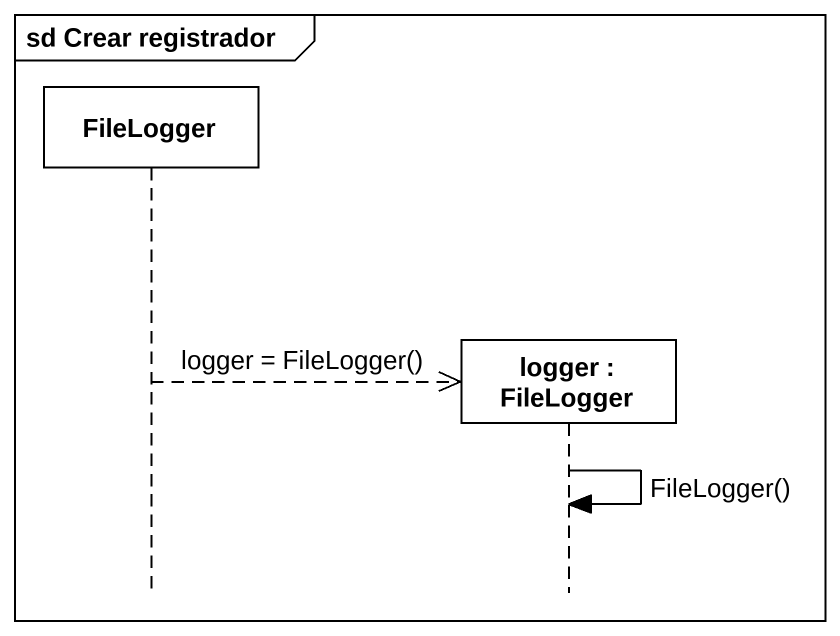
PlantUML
@startuml
mainframe sd Crear registrador
hide footbox
participant FileLogger
participant "logger : FileLogger" as logger

FileLogger -->> logger ** : logger = FileLogger()
logger -> logger : FileLogger()
@enduml
